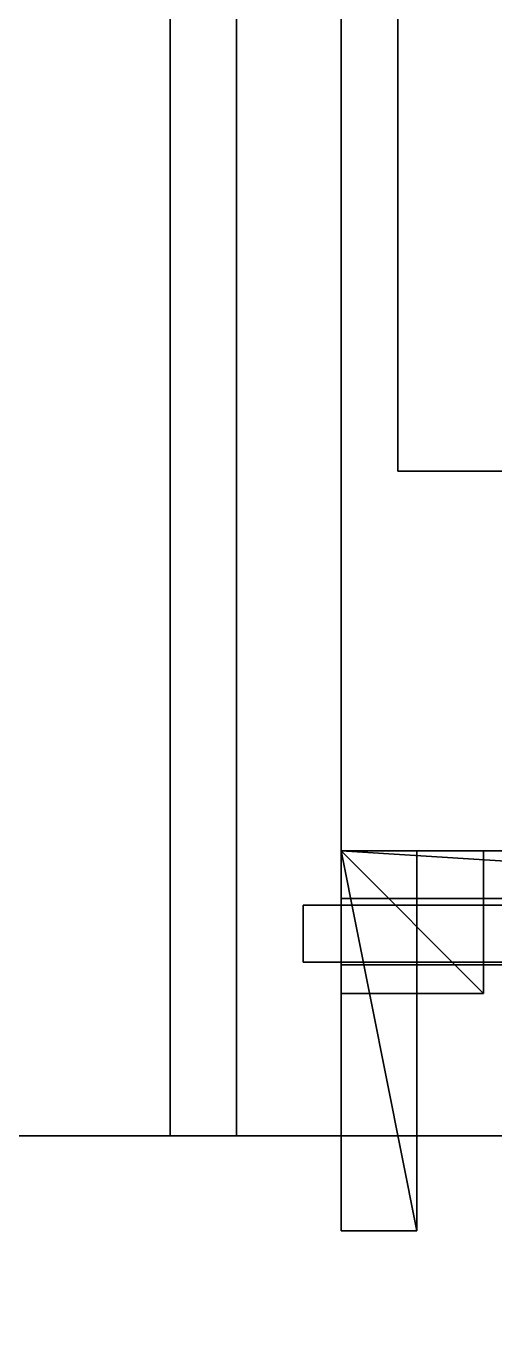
# Model space of a CAD drawing. Extents: x 0 to 5507, y -6518 to 0.
# Drawn here: x 739.8 to 789.2, y -3869.8 to -3732.1 of the extents above; entities that cross this region are included whole.
import ezdxf

# ---------------------------------------------------------------- set-up
doc = ezdxf.new("R2010")
doc.units = 0
for name, color, linetype in [('LAYER0', 7, 'CONTINUOUS'), ('LAYER526', 7, 'CONTINUOUS'), ('LAYER532', 7, 'CONTINUOUS'), ('LAYER662', 254, 'CONTINUOUS'), ('LAYER671', 2, 'CONTINUOUS'), ('LAYER672', 7, 'CONTINUOUS'), ('LAYER673', 253, 'CONTINUOUS'), ('LAYER674', 253, 'CONTINUOUS'), ('LAYER675', 253, 'CONTINUOUS'), ('LAYER676', 253, 'CONTINUOUS'), ('LAYER677', 253, 'CONTINUOUS'), ('LAYER678', 253, 'CONTINUOUS'), ('LAYER679', 7, 'CONTINUOUS'), ('LAYER694', 7, 'CONTINUOUS'), ('LAYER722', 7, 'CONTINUOUS'), ('LAYER750', 7, 'CONTINUOUS'), ('LAYER765', 7, 'CONTINUOUS'), ('LAYER766', 7, 'CONTINUOUS')]:
    doc.layers.add(name, color=color, linetype=linetype)

msp = doc.modelspace()

# ---------------------------------------------------------------- linework, layer by layer
at = {"layer": 'LAYER0', "invisible_edges": 1}
for points in [[(5507, 0), (0, -6518), (0, 0), (5507, 0)], [(5507, -6518, 5), (0, 0, 5), (0, -6518, 5), (5507, -6518, 5)], [(0, 0, 5), (5507, -6518, 5), (5507, 0, 5), (0, 0, 5)], [(0, -6518), (5507, 0), (5507, -6518), (0, -6518)]]:
    msp.add_3dface(points, dxfattribs=at)
at = {"layer": 'LAYER526', "invisible_edges": 1}
for points in [[(2487, -3849, 5), (150, -3954, 5), (150, -3849, 5), (2487, -3849, 5)], [(150, -3954, 5), (2487, -3849, 5), (2487, -3954, 5), (150, -3954, 5)], [(150, -3849, 732), (2487, -3849, 5), (150, -3849, 5), (150, -3849, 732)], [(2487, -3849, 5), (150, -3849, 732), (2487, -3849, 732), (2487, -3849, 5)], [(2487, -3954, 732), (150, -3849, 732), (150, -3954, 732), (2487, -3954, 732)], [(150, -3849, 732), (2487, -3954, 732), (2487, -3849, 732), (150, -3849, 732)]]:
    msp.add_3dface(points, dxfattribs=at)
at = {"layer": 'LAYER532', "invisible_edges": 1}
for points in [[(2487, -3306, 5), (762, -3849, 5), (762, -3306, 5), (2487, -3306, 5)], [(762, -3849, 5), (2487, -3306, 5), (2487, -3849, 5), (762, -3849, 5)], [(762, -3306, 115), (762, -3849, 5), (762, -3849, 115), (762, -3306, 115)], [(762, -3849, 5), (762, -3306, 115), (762, -3306, 5), (762, -3849, 5)], [(2487, -3849, 115), (762, -3306, 115), (762, -3849, 115), (2487, -3849, 115)], [(762, -3306, 115), (2487, -3849, 115), (2487, -3306, 115), (762, -3306, 115)], [(2487, -3849, 115), (762, -3849, 5), (2487, -3849, 5), (2487, -3849, 115)], [(762, -3849, 5), (2487, -3849, 115), (762, -3849, 115), (762, -3849, 5)]]:
    msp.add_3dface(points, dxfattribs=at)
at = {"layer": 'LAYER662', "invisible_edges": 1}
for points in [[(773, -3849, 115), (755, -3279, 115), (773, -3279, 115), (773, -3849, 115)], [(755, -3279, 115), (773, -3849, 115), (755, -3849, 115), (755, -3279, 115)], [(755, -3849, 895), (773, -3279, 895), (755, -3279, 895), (755, -3849, 895)], [(773, -3279, 895), (755, -3849, 895), (773, -3849, 895), (773, -3279, 895)], [(755, -3279, 115), (755, -3849, 895), (755, -3279, 895), (755, -3279, 115)], [(755, -3849, 895), (755, -3279, 115), (755, -3849, 115), (755, -3849, 895)], [(773, -3849, 115), (773, -3279, 895), (773, -3849, 895), (773, -3849, 115)], [(773, -3279, 895), (773, -3849, 115), (773, -3279, 115), (773, -3279, 895)], [(755, -3849, 895), (773, -3849, 115), (773, -3849, 895), (755, -3849, 895)], [(773, -3849, 115), (755, -3849, 895), (755, -3849, 115), (773, -3849, 115)]]:
    msp.add_3dface(points, dxfattribs=at)
at = {"layer": 'LAYER671'}
for points in [[(773, -3819, 865.5), (853, -3824, 865.5), (853, -3819, 865.5), (773, -3819, 865.5)], [(773, -3824, 865.5), (853, -3824, 865.5), (773, -3819, 865.5), (773, -3824, 865.5)], [(773, -3819, 842.5), (773, -3824, 865.5), (773, -3819, 865.5), (773, -3819, 842.5)], [(773, -3824, 842.5), (773, -3824, 865.5), (773, -3819, 842.5), (773, -3824, 842.5)], [(853, -3819, 842.5), (773, -3819, 865.5), (853, -3819, 865.5), (853, -3819, 842.5)], [(773, -3819, 842.5), (773, -3819, 865.5), (853, -3819, 842.5), (773, -3819, 842.5)], [(853, -3824, 842.5), (773, -3819, 842.5), (853, -3819, 842.5), (853, -3824, 842.5)], [(773, -3824, 842.5), (773, -3819, 842.5), (853, -3824, 842.5), (773, -3824, 842.5)], [(853, -3824, 865.5), (773, -3824, 842.5), (853, -3824, 842.5), (853, -3824, 865.5)], [(773, -3824, 865.5), (773, -3824, 842.5), (853, -3824, 865.5), (773, -3824, 865.5)]]:
    msp.add_3dface(points, dxfattribs=at)
at = {"layer": 'LAYER672', "invisible_edges": 1}
for points in [[(773, -3819, 865.5), (853, -3819, 842.5), (773, -3819, 842.5), (773, -3819, 865.5)], [(853, -3819, 842.5), (773, -3819, 865.5), (853, -3819, 865.5), (853, -3819, 842.5)], [(773, -3819, 865.5), (853, -3824, 865.5), (853, -3819, 865.5), (773, -3819, 865.5)], [(853, -3824, 865.5), (773, -3819, 865.5), (773, -3824, 865.5), (853, -3824, 865.5)], [(773, -3824, 842.5), (853, -3819, 842.5), (853, -3824, 842.5), (773, -3824, 842.5)], [(853, -3819, 842.5), (773, -3824, 842.5), (773, -3819, 842.5), (853, -3819, 842.5)], [(773, -3824, 842.5), (773, -3819, 865.5), (773, -3819, 842.5), (773, -3824, 842.5)], [(773, -3819, 865.5), (773, -3824, 842.5), (773, -3824, 865.5), (773, -3819, 865.5)], [(853, -3824, 865.5), (773, -3824, 842.5), (853, -3824, 842.5), (853, -3824, 865.5)], [(773, -3824, 842.5), (853, -3824, 865.5), (773, -3824, 865.5), (773, -3824, 842.5)]]:
    msp.add_3dface(points, dxfattribs=at)
at = {"layer": 'LAYER673'}
for points in [[(773, -3819, 865.5), (788, -3834, 865.5), (788, -3819, 865.5), (773, -3819, 865.5)], [(773, -3834, 865.5), (788, -3834, 865.5), (773, -3819, 865.5), (773, -3834, 865.5)], [(773, -3819, 850.5), (773, -3834, 865.5), (773, -3819, 865.5), (773, -3819, 850.5)], [(773, -3834, 850.5), (773, -3834, 865.5), (773, -3819, 850.5), (773, -3834, 850.5)], [(788, -3819, 850.5), (773, -3819, 865.5), (788, -3819, 865.5), (788, -3819, 850.5)], [(773, -3819, 850.5), (773, -3819, 865.5), (788, -3819, 850.5), (773, -3819, 850.5)], [(788, -3834, 850.5), (773, -3819, 850.5), (788, -3819, 850.5), (788, -3834, 850.5)], [(773, -3834, 850.5), (773, -3819, 850.5), (788, -3834, 850.5), (773, -3834, 850.5)], [(788, -3819, 865.5), (788, -3834, 850.5), (788, -3819, 850.5), (788, -3819, 865.5)], [(788, -3834, 865.5), (788, -3834, 850.5), (788, -3819, 865.5), (788, -3834, 865.5)], [(788, -3834, 865.5), (773, -3834, 850.5), (788, -3834, 850.5), (788, -3834, 865.5)], [(773, -3834, 865.5), (773, -3834, 850.5), (788, -3834, 865.5), (773, -3834, 865.5)]]:
    msp.add_3dface(points, dxfattribs=at)
at = {"layer": 'LAYER674'}
for points in [[(773, -3819, 865.5), (788, -3834, 865.5), (788, -3819, 865.5), (773, -3819, 865.5)], [(773, -3834, 865.5), (788, -3834, 865.5), (773, -3819, 865.5), (773, -3834, 865.5)], [(773, -3819, 850.5), (773, -3834, 865.5), (773, -3819, 865.5), (773, -3819, 850.5)], [(773, -3834, 850.5), (773, -3834, 865.5), (773, -3819, 850.5), (773, -3834, 850.5)], [(788, -3819, 850.5), (773, -3819, 865.5), (788, -3819, 865.5), (788, -3819, 850.5)], [(773, -3819, 850.5), (773, -3819, 865.5), (788, -3819, 850.5), (773, -3819, 850.5)], [(788, -3834, 850.5), (773, -3819, 850.5), (788, -3819, 850.5), (788, -3834, 850.5)], [(773, -3834, 850.5), (773, -3819, 850.5), (788, -3834, 850.5), (773, -3834, 850.5)], [(788, -3819, 865.5), (788, -3834, 850.5), (788, -3819, 850.5), (788, -3819, 865.5)], [(788, -3834, 865.5), (788, -3834, 850.5), (788, -3819, 865.5), (788, -3834, 865.5)], [(788, -3834, 865.5), (773, -3834, 850.5), (788, -3834, 850.5), (788, -3834, 865.5)], [(773, -3834, 865.5), (773, -3834, 850.5), (788, -3834, 865.5), (773, -3834, 865.5)]]:
    msp.add_3dface(points, dxfattribs=at)
at = {"layer": 'LAYER675'}
for points in [[(773, -3819, 865.5), (788, -3834, 865.5), (788, -3819, 865.5), (773, -3819, 865.5)], [(773, -3834, 865.5), (788, -3834, 865.5), (773, -3819, 865.5), (773, -3834, 865.5)], [(773, -3819, 850.5), (773, -3834, 865.5), (773, -3819, 865.5), (773, -3819, 850.5)], [(773, -3834, 850.5), (773, -3834, 865.5), (773, -3819, 850.5), (773, -3834, 850.5)], [(788, -3819, 850.5), (773, -3819, 865.5), (788, -3819, 865.5), (788, -3819, 850.5)], [(773, -3819, 850.5), (773, -3819, 865.5), (788, -3819, 850.5), (773, -3819, 850.5)], [(788, -3834, 850.5), (773, -3819, 850.5), (788, -3819, 850.5), (788, -3834, 850.5)], [(773, -3834, 850.5), (773, -3819, 850.5), (788, -3834, 850.5), (773, -3834, 850.5)], [(788, -3819, 865.5), (788, -3834, 850.5), (788, -3819, 850.5), (788, -3819, 865.5)], [(788, -3834, 865.5), (788, -3834, 850.5), (788, -3819, 865.5), (788, -3834, 865.5)], [(788, -3834, 865.5), (773, -3834, 850.5), (788, -3834, 850.5), (788, -3834, 865.5)], [(773, -3834, 865.5), (773, -3834, 850.5), (788, -3834, 865.5), (773, -3834, 865.5)]]:
    msp.add_3dface(points, dxfattribs=at)
at = {"layer": 'LAYER676'}
for points in [[(773, -3819, 865.5), (788, -3834, 865.5), (788, -3819, 865.5), (773, -3819, 865.5)], [(773, -3834, 865.5), (788, -3834, 865.5), (773, -3819, 865.5), (773, -3834, 865.5)], [(773, -3819, 850.5), (773, -3834, 865.5), (773, -3819, 865.5), (773, -3819, 850.5)], [(773, -3834, 850.5), (773, -3834, 865.5), (773, -3819, 850.5), (773, -3834, 850.5)], [(788, -3819, 850.5), (773, -3819, 865.5), (788, -3819, 865.5), (788, -3819, 850.5)], [(773, -3819, 850.5), (773, -3819, 865.5), (788, -3819, 850.5), (773, -3819, 850.5)], [(788, -3834, 850.5), (773, -3819, 850.5), (788, -3819, 850.5), (788, -3834, 850.5)], [(773, -3834, 850.5), (773, -3819, 850.5), (788, -3834, 850.5), (773, -3834, 850.5)], [(788, -3819, 865.5), (788, -3834, 850.5), (788, -3819, 850.5), (788, -3819, 865.5)], [(788, -3834, 865.5), (788, -3834, 850.5), (788, -3819, 865.5), (788, -3834, 865.5)], [(788, -3834, 865.5), (773, -3834, 850.5), (788, -3834, 850.5), (788, -3834, 865.5)], [(773, -3834, 865.5), (773, -3834, 850.5), (788, -3834, 865.5), (773, -3834, 865.5)]]:
    msp.add_3dface(points, dxfattribs=at)
at = {"layer": 'LAYER677'}
for points in [[(773, -3819, 865.5), (781, -3859, 865.5), (781, -3819, 865.5), (773, -3819, 865.5)], [(773, -3859, 865.5), (781, -3859, 865.5), (773, -3819, 865.5), (773, -3859, 865.5)], [(773, -3819, 857.5), (773, -3859, 865.5), (773, -3819, 865.5), (773, -3819, 857.5)], [(773, -3859, 857.5), (773, -3859, 865.5), (773, -3819, 857.5), (773, -3859, 857.5)], [(781, -3819, 857.5), (773, -3819, 865.5), (781, -3819, 865.5), (781, -3819, 857.5)], [(773, -3819, 857.5), (773, -3819, 865.5), (781, -3819, 857.5), (773, -3819, 857.5)], [(781, -3859, 857.5), (773, -3819, 857.5), (781, -3819, 857.5), (781, -3859, 857.5)], [(773, -3859, 857.5), (773, -3819, 857.5), (781, -3859, 857.5), (773, -3859, 857.5)], [(781, -3819, 865.5), (781, -3859, 857.5), (781, -3819, 857.5), (781, -3819, 865.5)], [(781, -3859, 865.5), (781, -3859, 857.5), (781, -3819, 865.5), (781, -3859, 865.5)], [(781, -3859, 865.5), (773, -3859, 857.5), (781, -3859, 857.5), (781, -3859, 865.5)], [(773, -3859, 865.5), (773, -3859, 857.5), (781, -3859, 865.5), (773, -3859, 865.5)]]:
    msp.add_3dface(points, dxfattribs=at)
at = {"layer": 'LAYER678'}
for points in [[(773, -3819, 865.5), (853, -3824, 865.5), (853, -3819, 865.5), (773, -3819, 865.5)], [(773, -3824, 865.5), (853, -3824, 865.5), (773, -3819, 865.5), (773, -3824, 865.5)], [(773, -3819, 849.5), (773, -3824, 865.5), (773, -3819, 865.5), (773, -3819, 849.5)], [(773, -3824, 849.5), (773, -3824, 865.5), (773, -3819, 849.5), (773, -3824, 849.5)], [(853, -3819, 849.5), (773, -3819, 865.5), (853, -3819, 865.5), (853, -3819, 849.5)], [(773, -3819, 849.5), (773, -3819, 865.5), (853, -3819, 849.5), (773, -3819, 849.5)], [(853, -3824, 849.5), (773, -3819, 849.5), (853, -3819, 849.5), (853, -3824, 849.5)], [(773, -3824, 849.5), (773, -3819, 849.5), (853, -3824, 849.5), (773, -3824, 849.5)], [(853, -3824, 865.5), (773, -3824, 849.5), (853, -3824, 849.5), (853, -3824, 865.5)], [(773, -3824, 865.5), (773, -3824, 849.5), (853, -3824, 865.5), (773, -3824, 865.5)]]:
    msp.add_3dface(points, dxfattribs=at)
at = {"layer": 'LAYER679', "invisible_edges": 1}
for points in [[(773, -3849, 116), (1497, -3279, 116), (1497, -3849, 116), (773, -3849, 116)], [(1497, -3279, 116), (773, -3849, 116), (773, -3279, 116), (1497, -3279, 116)], [(773, -3849, 116), (773, -3279, 134), (773, -3279, 116), (773, -3849, 116)], [(773, -3279, 134), (773, -3849, 116), (773, -3849, 134), (773, -3279, 134)], [(773, -3279, 134), (1497, -3849, 134), (1497, -3279, 134), (773, -3279, 134)], [(1497, -3849, 134), (773, -3279, 134), (773, -3849, 134), (1497, -3849, 134)], [(1497, -3849, 134), (773, -3849, 116), (1497, -3849, 116), (1497, -3849, 134)], [(773, -3849, 116), (1497, -3849, 134), (773, -3849, 134), (773, -3849, 116)]]:
    msp.add_3dface(points, dxfattribs=at)
at = {"layer": 'LAYER694', "invisible_edges": 1}
for points in [[(779, -3279, 486), (779, -3779, 148.5), (779, -3779, 486), (779, -3279, 486)], [(779, -3779, 148.5), (779, -3279, 486), (779, -3279, 148.5), (779, -3779, 148.5)], [(797, -3279, 148.5), (779, -3779, 148.5), (779, -3279, 148.5), (797, -3279, 148.5)], [(779, -3779, 148.5), (797, -3279, 148.5), (797, -3779, 148.5), (779, -3779, 148.5)], [(797, -3779, 486), (779, -3279, 486), (779, -3779, 486), (797, -3779, 486)], [(779, -3279, 486), (797, -3779, 486), (797, -3279, 486), (779, -3279, 486)], [(797, -3779, 486), (779, -3779, 148.5), (797, -3779, 148.5), (797, -3779, 486)], [(779, -3779, 148.5), (797, -3779, 486), (779, -3779, 486), (779, -3779, 148.5)]]:
    msp.add_3dface(points, dxfattribs=at)
at = {"layer": 'LAYER722', "invisible_edges": 1}
for points in [[(779, -3279, 675.5), (779, -3779, 545.5), (779, -3779, 675.5), (779, -3279, 675.5)], [(779, -3779, 545.5), (779, -3279, 675.5), (779, -3279, 545.5), (779, -3779, 545.5)], [(797, -3279, 545.5), (779, -3779, 545.5), (779, -3279, 545.5), (797, -3279, 545.5)], [(779, -3779, 545.5), (797, -3279, 545.5), (797, -3779, 545.5), (779, -3779, 545.5)], [(797, -3779, 675.5), (779, -3279, 675.5), (779, -3779, 675.5), (797, -3779, 675.5)], [(779, -3279, 675.5), (797, -3779, 675.5), (797, -3279, 675.5), (779, -3279, 675.5)], [(797, -3779, 675.5), (779, -3779, 545.5), (797, -3779, 545.5), (797, -3779, 675.5)], [(779, -3779, 545.5), (797, -3779, 675.5), (779, -3779, 675.5), (779, -3779, 545.5)]]:
    msp.add_3dface(points, dxfattribs=at)
at = {"layer": 'LAYER750', "invisible_edges": 1}
for points in [[(779, -3279, 865), (779, -3779, 735), (779, -3779, 865), (779, -3279, 865)], [(779, -3779, 735), (779, -3279, 865), (779, -3279, 735), (779, -3779, 735)], [(797, -3279, 735), (779, -3779, 735), (779, -3279, 735), (797, -3279, 735)], [(779, -3779, 735), (797, -3279, 735), (797, -3779, 735), (779, -3779, 735)], [(797, -3779, 865), (779, -3279, 865), (779, -3779, 865), (797, -3779, 865)], [(779, -3279, 865), (797, -3779, 865), (797, -3279, 865), (779, -3279, 865)], [(797, -3779, 865), (779, -3779, 735), (797, -3779, 735), (797, -3779, 865)], [(779, -3779, 735), (797, -3779, 865), (779, -3779, 865), (779, -3779, 735)]]:
    msp.add_3dface(points, dxfattribs=at)
at = {"layer": 'LAYER765', "invisible_edges": 1}
for points in [[(769, -3824.7, 130), (1501, -3824.7, 894.5), (1501, -3824.7, 130), (769, -3824.7, 130)], [(1501, -3824.7, 894.5), (769, -3824.7, 130), (769, -3824.7, 894.5), (1501, -3824.7, 894.5)], [(769, -3830.7, 894.5), (1501, -3824.7, 894.5), (769, -3824.7, 894.5), (769, -3830.7, 894.5)], [(1501, -3824.7, 894.5), (769, -3830.7, 894.5), (1501, -3830.7, 894.5), (1501, -3824.7, 894.5)], [(769, -3824.7, 130), (769, -3830.7, 894.5), (769, -3824.7, 894.5), (769, -3824.7, 130)], [(769, -3830.7, 894.5), (769, -3824.7, 130), (769, -3830.7, 130), (769, -3830.7, 894.5)], [(1501, -3830.7, 130), (769, -3824.7, 130), (1501, -3824.7, 130), (1501, -3830.7, 130)], [(769, -3824.7, 130), (1501, -3830.7, 130), (769, -3830.7, 130), (769, -3824.7, 130)], [(769, -3830.7, 894.5), (1501, -3830.7, 130), (1501, -3830.7, 894.5), (769, -3830.7, 894.5)], [(1501, -3830.7, 130), (769, -3830.7, 894.5), (769, -3830.7, 130), (1501, -3830.7, 130)]]:
    msp.add_3dface(points, dxfattribs=at)
at = {"layer": 'LAYER766', "invisible_edges": 1}
for points in [[(773, -3831, 775), (1497, -3849, 775), (773, -3849, 775), (773, -3831, 775)], [(1497, -3849, 775), (773, -3831, 775), (1497, -3831, 775), (1497, -3849, 775)], [(773, -3849, 895), (773, -3831, 775), (773, -3849, 775), (773, -3849, 895)], [(773, -3831, 775), (773, -3849, 895), (773, -3831, 895), (773, -3831, 775)], [(1497, -3831, 895), (773, -3849, 895), (1497, -3849, 895), (1497, -3831, 895)], [(773, -3849, 895), (1497, -3831, 895), (773, -3831, 895), (773, -3849, 895)], [(773, -3831, 775), (1497, -3831, 895), (1497, -3831, 775), (773, -3831, 775)], [(1497, -3831, 895), (773, -3831, 775), (773, -3831, 895), (1497, -3831, 895)], [(773, -3849, 895), (1497, -3849, 775), (1497, -3849, 895), (773, -3849, 895)], [(1497, -3849, 775), (773, -3849, 895), (773, -3849, 775), (1497, -3849, 775)]]:
    msp.add_3dface(points, dxfattribs=at)

doc.saveas('drawing.dxf')
